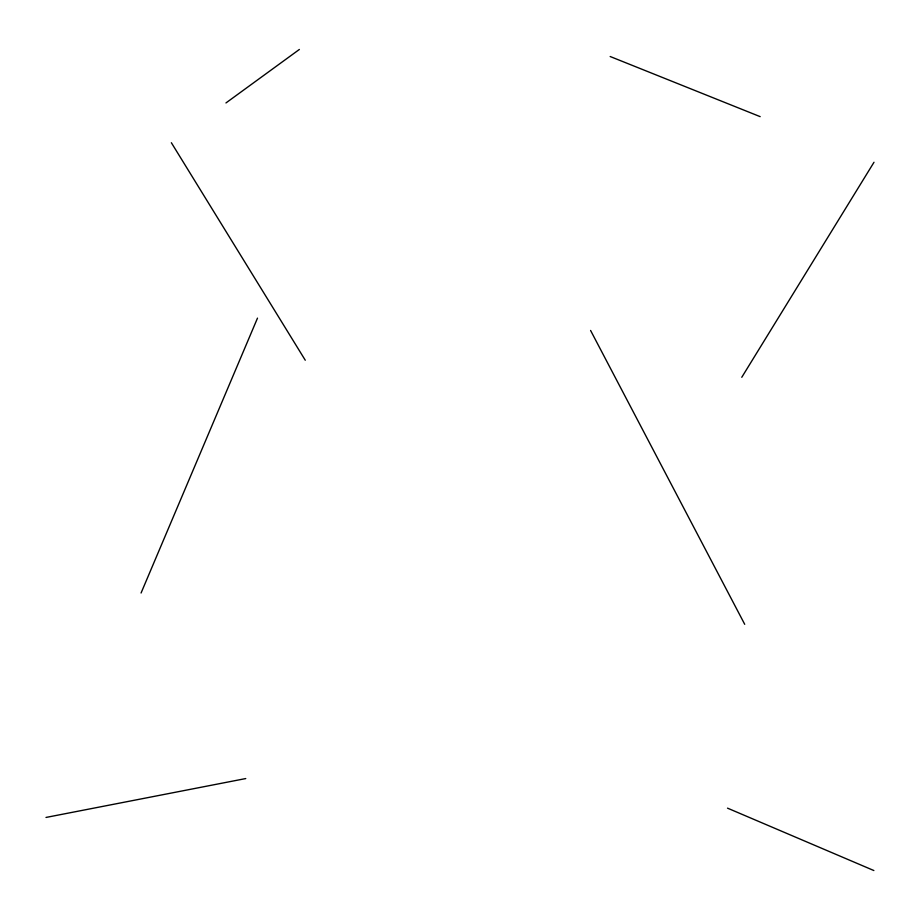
<?xml version="1.0" encoding="UTF-8"?>
<svg xmlns="http://www.w3.org/2000/svg" width="920" height="920" viewBox="0 0 920 920"><rect width="100%" height="100%" fill="white"/><g stroke="black" fill="none" stroke-linecap="round" stroke-linejoin="round"><path stroke-width="1.38" d="M141.07 593.009L257.496 318.124M741.773 377.292L874 162.265M225.952 102.948L299.368 49.461M46 817.443L245.755 778.561M610.167 56.511L760.173 116.644M727.524 808.151L873.873 870.538M171.361 142.726L305.267 360.226M590.571 330.441L744.717 624.312"/></g></svg>
